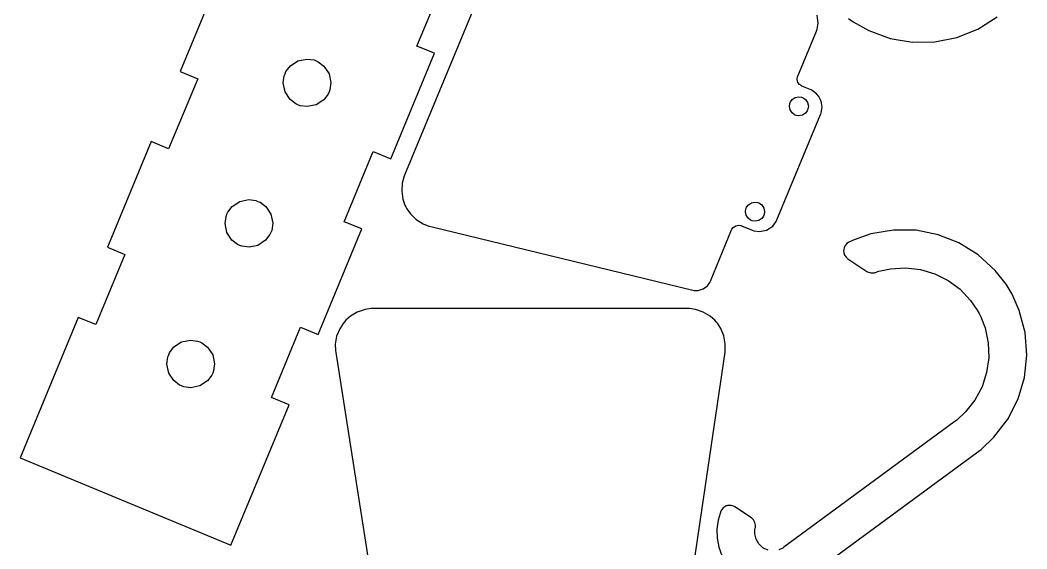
# Model space of a CAD drawing. Extents: x 0 to 47.2, y 0 to 95.3.
# Drawn here: x 33.45 to 46.69, y 10.93 to 17.88 of the extents above; entities that cross this region are included whole.
import ezdxf

# ---------------------------------------------------------------- set-up
doc = ezdxf.new("R2010")
doc.units = 0
doc.layers.get('0').update_dxf_attribs({"linetype": 'CONTINUOUS'})

msp = doc.modelspace()

# ---------------------------------------------------------------- linework, layer by layer
at = {"color": 0}
for points in [[(40.0862, 19.6603), (38.5047, 15.8421), (38.4944, 15.8172), (38.4743, 15.7381), (38.4671, 15.6312), (38.4826, 15.5254), (38.5087, 15.4482), (38.521, 15.4242), (38.5331, 15.4001), (38.5801, 15.3335), (38.6565, 15.2585), (38.7472, 15.2014), (38.8229, 15.1711), (38.849, 15.1647), (42.2958, 14.3307), (42.3129, 14.3267), (42.3671, 14.3267), (42.4335, 14.3468), (42.489, 14.3886), (42.521, 14.4324), (42.5276, 14.4486), (42.5276, 14.4486), (42.8065, 15.1219), (42.8103, 15.131), (42.8287, 15.155), (42.8607, 15.1761), (42.8983, 15.1837), (42.9283, 15.1799), (42.9372, 15.1761), (43.0758, 15.1188), (43.0983, 15.1094), (43.1732, 15.0997), (43.2671, 15.1188), (43.3471, 15.1717), (43.3932, 15.2315), (43.4025, 15.254), (43.9765, 16.6399), (43.9829, 16.6551), (43.9956, 16.7356), (43.9829, 16.8158), (43.9765, 16.8311), (43.9718, 16.8425), (43.9532, 16.8746), (43.9222, 16.9122), (43.8846, 16.9432), (43.8525, 16.9618), (43.8413, 16.9664), (43.7307, 17.0122), (43.7246, 17.0147), (43.6982, 17.0339), (43.679, 17.0603), (43.6765, 17.0664), (43.674, 17.0725), (43.6689, 17.1046), (43.674, 17.1368), (43.6765, 17.1429), (43.9219, 17.7351), (43.9321, 17.7596), (43.9446, 17.8406), (43.9296, 17.9442)], [(36.126, 18.5918), (35.5519, 17.206), (35.7829, 17.1104), (35.4001, 16.1865), (35.1692, 16.2822), (34.5953, 14.8964), (34.8261, 14.8007), (34.4435, 13.8768), (34.2125, 13.9725), (33.4472, 12.1247), (36.2188, 10.9766), (36.9842, 12.8244), (36.9842, 12.8244), (36.7532, 12.9201), (37.1358, 13.844), (37.3668, 13.7483), (37.9408, 15.1342), (37.7099, 15.2297), (38.0925, 16.1536), (38.3236, 16.0581), (38.8976, 17.4437), (38.6667, 17.5394), (39.0493, 18.4633)], [(44.3436, 17.9019), (44.4057, 17.8563), (44.6092, 17.7429), (44.8924, 17.6393), (45.1851, 17.5904), (45.48, 17.5953), (45.7692, 17.6532), (46.045, 17.7632), (46.2996, 17.9246)], [(43.7912, 10.5475), (46.0254, 12.1894), (46.0875, 12.235), (46.2568, 12.3952), (46.4404, 12.6342), (46.5749, 12.899), (46.6585, 13.1818), (46.69, 13.475), (46.6676, 13.7711), (46.59, 14.0624), (46.4954, 14.2753), (46.4556, 14.3412), (46.4157, 14.4072), (46.271, 14.5897), (46.0492, 14.7939), (45.7972, 14.9511), (45.5229, 15.0594), (45.2336, 15.1167), (44.9368, 15.1206), (44.6397, 15.0689), (44.4193, 14.9935), (44.3501, 14.9596), (44.3501, 14.9596), (44.3428, 14.956), (44.3226, 14.9413), (44.3012, 14.9169), (44.2868, 14.8879), (44.281, 14.8637), (44.2804, 14.8556), (44.2799, 14.8475), (44.2825, 14.8228), (44.2929, 14.7921), (44.311, 14.7651), (44.3289, 14.7479), (44.3357, 14.7433), (44.5849, 14.5769), (44.5929, 14.5714), (44.6383, 14.5568), (44.686, 14.5596), (44.6953, 14.5628), (44.7436, 14.5796), (44.8944, 14.6124), (45.0943, 14.625), (45.2904, 14.6025), (45.4785, 14.5467), (45.6539, 14.4589), (45.8125, 14.3412), (45.9497, 14.1954), (46.0374, 14.0685), (46.0611, 14.0232), (46.0849, 13.9779), (46.1396, 13.8336), (46.1818, 13.6379), (46.1885, 13.4406), (46.161, 13.2464), (46.1003, 13.0598), (46.0075, 12.8856), (45.8835, 12.7283), (45.7708, 12.6227), (45.7297, 12.5926), (43.4951, 10.9504), (43.4804, 10.9395), (43.4293, 10.9161)], [(42.2106, 10.0636), (42.7193, 13.5148), (42.7232, 13.5413), (42.7235, 13.6224), (42.7049, 13.7273), (42.6643, 13.8258), (42.6207, 13.8943), (42.6032, 13.9144), (42.5857, 13.9347), (42.5244, 13.9881), (42.4328, 14.0424), (42.3318, 14.0761), (42.2515, 14.0878), (42.2247, 14.0878), (38.0918, 14.0878), (38.0649, 14.0878), (37.9842, 14.076), (37.8826, 14.0419), (37.7908, 13.9869), (37.7294, 13.9333), (37.7119, 13.9128), (37.6944, 13.8924), (37.6508, 13.8234), (37.6107, 13.7241), (37.5928, 13.6186), (37.5936, 13.537), (37.5978, 13.5104), (38.1464, 10.0068)], [(43.2857, 10.9129), (43.2336, 10.934), (43.2183, 10.9441), (43.2031, 10.9543), (43.1636, 10.9944), (43.1275, 11.0574), (43.1117, 11.1283), (43.1136, 11.1845), (43.1181, 11.2023), (43.1203, 11.2115), (43.1214, 11.2406), (43.1132, 11.2773), (43.0944, 11.3099), (43.074, 11.3307), (43.0661, 11.336), (42.8507, 11.48), (42.8428, 11.4852), (42.7993, 11.4997), (42.7533, 11.4983), (42.7444, 11.4955), (42.7354, 11.4927), (42.6967, 11.4682), (42.6689, 11.4317), (42.6653, 11.423), (42.6539, 11.3947), (42.6288, 11.306), (42.6122, 11.1871), (42.615, 11.0684), (42.6365, 10.9524), (42.6761, 10.8412)]]:
    msp.add_lwpolyline(points, dxfattribs=at)
for points in [[(37.1017, 16.7665), (37.0735, 16.7782), (36.9985, 16.8358), (36.9322, 16.936), (36.9083, 17.0535), (36.9207, 17.1474), (36.9324, 17.1754), (36.9439, 17.2036), (37.0017, 17.2786), (37.1017, 17.3449), (37.2193, 17.3688), (37.3131, 17.3565), (37.3413, 17.3449), (37.3693, 17.3332), (37.4443, 17.2756), (37.5106, 17.1754), (37.5344, 17.0579), (37.5222, 16.964), (37.5107, 16.9358), (37.499, 16.9078), (37.4413, 16.8328), (37.3413, 16.7665), (37.2236, 16.7426), (37.1297, 16.7549), (37.1017, 16.7665)], [(43.7383, 16.8626), (43.7496, 16.8581), (43.7796, 16.835), (43.8061, 16.795), (43.8156, 16.7481), (43.8107, 16.7106), (43.8061, 16.6994), (43.8014, 16.6882), (43.7783, 16.6582), (43.7383, 16.6317), (43.6914, 16.6222), (43.6539, 16.6271), (43.6428, 16.6317), (43.6314, 16.6364), (43.6015, 16.6594), (43.575, 16.6994), (43.5656, 16.7464), (43.5704, 16.7839), (43.5751, 16.795), (43.5797, 16.8063), (43.6028, 16.8362), (43.6428, 16.8628), (43.6897, 16.8722), (43.7272, 16.8674), (43.7383, 16.8626)], [(36.3362, 14.9188), (36.3082, 14.9304), (36.2332, 14.9881), (36.1669, 15.0882), (36.1431, 15.2057), (36.1553, 15.2996), (36.1669, 15.3276), (36.1786, 15.3558), (36.2363, 15.4308), (36.3362, 15.4971), (36.4539, 15.521), (36.5476, 15.5088), (36.5758, 15.4971), (36.6039, 15.4854), (36.679, 15.4278), (36.7453, 15.3276), (36.7692, 15.2101), (36.7569, 15.1163), (36.7453, 15.0881), (36.7336, 15.06), (36.6758, 14.985), (36.5758, 14.9188), (36.4583, 14.8949), (36.3644, 14.9071), (36.3362, 14.9188)], [(43.1624, 15.4776), (43.1736, 15.4731), (43.2036, 15.45), (43.23, 15.41), (43.2396, 15.3631), (43.2346, 15.3257), (43.23, 15.3143), (43.2254, 15.3032), (43.2024, 15.2732), (43.1624, 15.2468), (43.1154, 15.2372), (43.0779, 15.2421), (43.0667, 15.2467), (43.0554, 15.2514), (43.0256, 15.2744), (42.999, 15.3144), (42.9896, 15.3614), (42.9944, 15.3987), (42.999, 15.41), (43.0038, 15.4212), (43.0268, 15.4512), (43.0667, 15.4776), (43.1136, 15.4872), (43.1511, 15.4824), (43.1624, 15.4776)], [(35.571, 13.071), (35.5428, 13.0826), (35.4678, 13.1403), (35.4015, 13.2404), (35.3776, 13.358), (35.3899, 13.4518), (35.4015, 13.4799), (35.4132, 13.5081), (35.4708, 13.5831), (35.571, 13.6494), (35.6885, 13.6732), (35.7824, 13.661), (35.8106, 13.6493), (35.8386, 13.6377), (35.9136, 13.58), (35.9799, 13.4799), (36.0038, 13.3624), (35.9915, 13.2686), (35.9799, 13.2404), (35.9682, 13.2123), (35.9104, 13.1373), (35.8106, 13.071), (35.6929, 13.0471), (35.599, 13.0593), (35.571, 13.071)]]:
    msp.add_lwpolyline(points, close=True, dxfattribs=at)

doc.saveas('drawing.dxf')
